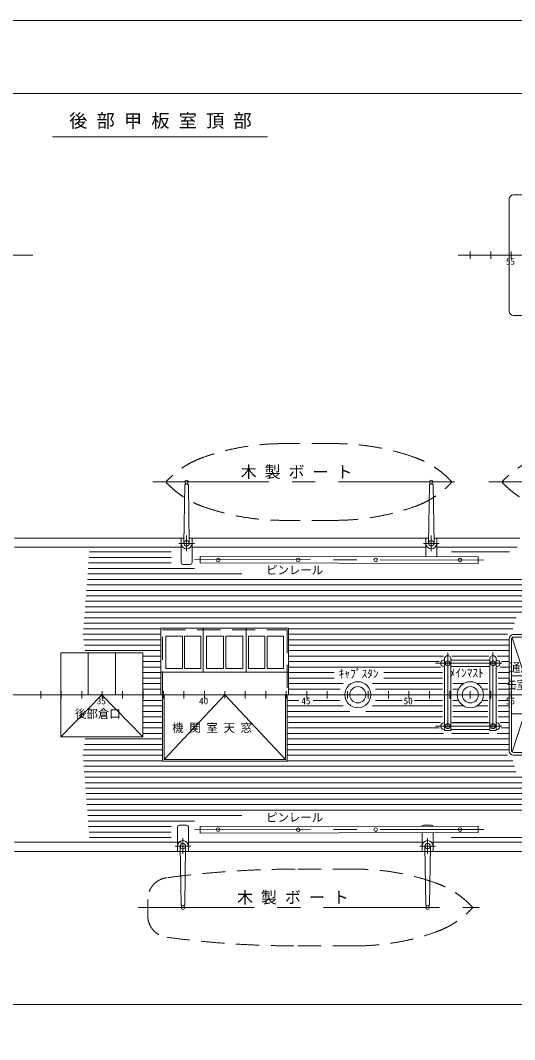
# Model space of a CAD drawing. Units: millimetres, scale not verified. Extents: x -51052 to 51048, y -29700 to 29700.
# Drawn here: x -20697 to -7166, y 1804 to 29700 of the extents above; entities that cross this region are included whole.
import ezdxf
from ezdxf.enums import TextEntityAlignment as Align

# ---------------------------------------------------------------- set-up
doc = ezdxf.new("R2010")
doc.units = ezdxf.units.MM
doc.header["$LTSCALE"] = 100
doc.linetypes.add('USER1', pattern=[50.8, 31.75, -6.35, 6.35, -6.35])
doc.linetypes.add('USER2', pattern=[9.525, 6.35, -3.175])
for name, color, linetype, lineweight in [('0-2_sunpou', 7, 'Continuous', 18), ('0-3_keijou', 7, 'Continuous', 18), ('0-4_frame', 7, 'Continuous', 18), ('0-5_text', 7, 'Continuous', 18), ('0-6_center', 7, 'USER1', 18), ('0-7_hachi', 7, 'Continuous', 18)]:
    doc.layers.add(name, color=color, linetype=linetype, lineweight=lineweight)
doc.styles.add('ＭＳ ゴシック', font='')
doc.styles.get('ＭＳ ゴシック').set_extended_font_data('MS Gothic')

msp = doc.modelspace()

# ---------------------------------------------------------------- linework, layer by layer
at = {"layer": '0-2_sunpou'}
for p, q in [((-26643.2, 23274.5), (-20355.9, 23274.5)), ((-8710.6, 23274.5), (6718.5, 23274.5)), ((-8378.5, 23374.5), (-8378.5, 23174.5)), ((-7818.5, 23374.5), (-7818.5, 23174.5)), ((-7258.5, 23374.5), (-7258.5, 23174.5)), ((-41248.7, 11242.6), (45870.3, 11242.6)), ((-20138.5, 11342.6), (-20138.5, 11142.6)), ((-19578.5, 11342.6), (-19578.5, 11142.6)), ((-19018.5, 11342.6), (-19018.5, 11142.6)), ((-18458.5, 11342.6), (-18458.5, 11142.6)), ((-17898.5, 11342.6), (-17898.5, 11142.6)), ((-17338.5, 11342.6), (-17338.5, 11142.6)), ((-16778.5, 11342.6), (-16778.5, 11142.6)), ((-16218.5, 11342.6), (-16218.5, 11142.6)), ((-15658.5, 11342.6), (-15658.5, 11142.6)), ((-15098.5, 11342.6), (-15098.5, 11142.6)), ((-14538.5, 11342.6), (-14538.5, 11142.6)), ((-13978.5, 11342.6), (-13978.5, 11142.6)), ((-13418.5, 11342.6), (-13418.5, 11142.6)), ((-12858.5, 11342.6), (-12858.5, 11142.6)), ((-12298.5, 11342.6), (-12298.5, 11142.6)), ((-11738.5, 11342.6), (-11738.5, 11142.6)), ((-11178.5, 11342.6), (-11178.5, 11142.6)), ((-10618.5, 11342.6), (-10618.5, 11142.6)), ((-10058.5, 11342.6), (-10058.5, 11142.6)), ((-10058.5, 11142.6), (-10058.5, 11342.6)), ((-9498.5, 11342.6), (-9498.5, 11142.6)), ((-8938.5, 11342.6), (-8938.5, 11142.6)), ((-8378.5, 11342.6), (-8378.5, 11142.6)), ((-7818.5, 11342.6), (-7818.5, 11142.6)), ((-7258.5, 11342.6), (-7258.5, 11142.6)), ((34347, 2765.9), (-40697, 2765.9))]:
    msp.add_line(p, q, dxfattribs=at)
at = {"layer": '0-3_keijou'}
for p, q in [((-7194.9, 24924.5), (2245.1, 24924.5)), ((-7314.9, 24804.5), (-7314.9, 21744.5)), ((-7194.9, 21624.5), (2245.1, 21624.5)), ((-20858.7, 15531.6), (-16220.7, 15531.6)), ((-16298, 15531.6), (-16298, 14861.6)), ((-16075.3, 15531.6), (-9520.7, 15531.6)), ((-15998, 14861.6), (-15998, 15531.6)), ((-9598, 15531.6), (-9598, 15019.3)), ((-9375.3, 15531.6), (-7020.7, 15531.6)), ((-9298, 15018.8), (-9298, 15531.6)), ((-20858.7, 15277.6), (-16298, 15277.6)), ((-15998, 15277.6), (-9598, 15277.6)), ((-9298, 15277.6), (-7098, 15277.6)), ((-16248, 14811.6), (-16048, 14811.6)), ((-15777.2, 15029.9), (-15777.6, 14849.9)), ((-15777.6, 14849.9), (-8164.6, 14836.9)), ((-16262.5, 12842.6), (-16712.5, 12842.6)), ((-16712.5, 11962.6), (-16712.5, 12842.6)), ((-16262.5, 11962.6), (-16262.5, 12842.6)), ((-15752.5, 12842.6), (-16202.5, 12842.6)), ((-16202.5, 11962.6), (-16202.5, 12842.6)), ((-15752.5, 11962.6), (-15752.5, 12842.6)), ((-15692.5, 11862.6), (-15692.5, 13062.6)), ((-15602.5, 12842.6), (-15132.5, 12842.6)), ((-15602.5, 11962.6), (-15602.5, 12842.6)), ((-15132.5, 11962.6), (-15132.5, 12842.6)), ((-15072.5, 12842.6), (-14602.5, 12842.6)), ((-15072.5, 11962.6), (-15072.5, 12842.6)), ((-14602.5, 11962.6), (-14602.5, 12842.6)), ((-14512.5, 11862.6), (-14512.5, 13062.6)), ((-14452.5, 12842.6), (-14002.5, 12842.6)), ((-14452.5, 11962.6), (-14452.5, 12842.6)), ((-14002.5, 11962.6), (-14002.5, 12842.6)), ((-13942.5, 11962.6), (-13942.5, 12842.6)), ((-13942.5, 12842.6), (-13492.5, 12842.6)), ((-13492.5, 11962.6), (-13492.5, 12842.6)), ((-7194.9, 12892.6), (5520.1, 12892.6)), ((-7314.9, 12772.6), (-7314.9, 9712.6)), ((-7254.9, 12756.8), (-7254.9, 9728.5)), ((-7194.9, 12822.6), (5520.1, 12822.6)), ((-18842, 12392.6), (-18842, 11242.6)), ((-18092, 12392.6), (-18092, 11242.6)), ((-16852.5, 11862.6), (-13352.5, 11862.6)), ((-16262.5, 11962.6), (-16712.5, 11962.6)), ((-15752.5, 11962.6), (-16202.5, 11962.6)), ((-15602.5, 11962.6), (-15132.5, 11962.6)), ((-15072.5, 11962.6), (-14602.5, 11962.6)), ((-14452.5, 11962.6), (-14002.5, 11962.6)), ((-13942.5, 11962.6), (-13492.5, 11962.6)), ((-17342, 11242.6), (-19592, 11242.6)), ((-16852.5, 11242.6), (-13352.5, 11242.6)), ((-7254.9, 10722.6), (-6749.9, 10722.6)), ((-7194.9, 9662.6), (5520.1, 9662.6)), ((-7194.9, 9592.6), (5520.1, 9592.6)), ((-16398, 6953.6), (-16398, 7623.6)), ((-16348, 7673.6), (-16148, 7673.6)), ((-16098, 7623.6), (-16098, 6953.6)), ((-15777.6, 7635.4), (-8164.6, 7648.4)), ((-15777.2, 7455.4), (-15777.6, 7635.4)), ((-9648, 7673.6), (-9448, 7673.6)), ((-9698, 6953.6), (-9698, 7465.8)), ((-9398, 7466.3), (-9398, 6953.6)), ((-20858.7, 7207.6), (-16298, 7207.6)), ((-16098, 7207.6), (-9698, 7207.6)), ((-9398, 7207.6), (-5798, 7207.6)), ((-20858.7, 6953.6), (1515.1, 6953.6)), ((-16175.3, 6953.6), (-9620.7, 6953.6)), ((-9375.3, 6953.6), (-5720.7, 6953.6))]:
    msp.add_line(p, q, dxfattribs=at)
at = {"layer": '0-3_keijou', "linetype": 'USER2'}
for p, q in [((-12082.8, 18115.7), (-13513.3, 18115.7)), ((-12082.8, 16015.7), (-13513.3, 16015.7)), ((-11510.7, 6469.6), (-13174.1, 6469.6)), ((-17211, 5639.7), (-17211, 5419.6)), ((-17211, 5199.6), (-17211, 5419.6)), ((-11510.7, 4369.6), (-13174.1, 4369.6))]:
    msp.add_line(p, q, dxfattribs=at)
at = {"layer": '0-3_keijou'}
for points in [[(-16168, 17019.9), (-16198, 16992.1), (-16223, 15384.4)], [(-16128, 17019.9), (-16098, 16992.1), (-16073, 15384.4)], [(-9468, 17019.9), (-9498, 16992.1), (-9523, 15384.4)], [(-9428, 17019.9), (-9398, 16992.1), (-9373, 15384.4)], [(-15777.2, 15029.9), (-8164.3, 15016.9), (-8164.6, 14836.9)], [(-13352.5, 11242.6), (-13352.5, 13062.6), (-16852.5, 13062.6), (-16852.5, 11242.6)], [(-9088.5, 12222.6), (-9088.5, 11242.6), (-9088.5, 10262.6), (-8908.5, 10262.6)], [(-8908.5, 10262.6), (-8908.5, 11242.6), (-8908.5, 12222.6)], [(-7848.5, 12192.6), (-8378.5, 12192.6), (-8908.5, 12192.6)], [(-8908.5, 12012.6), (-8378.5, 12012.6), (-7848.5, 12012.6)], [(-7848.5, 12222.6), (-7848.5, 11242.6), (-7848.5, 10262.6), (-7668.5, 10262.6)], [(-7668.5, 10262.6), (-7668.5, 11242.6), (-7668.5, 12222.6)], [(-7254.9, 11762.6), (-6749.9, 11762.6), (-6749.9, 10722.6)], [(-16807.5, 11242.6), (-16807.5, 9422.6), (-13397.5, 9422.6), (-13397.5, 11242.6)], [(-16762.5, 11242.6), (-16762.5, 9467.6), (-13442.5, 9467.6), (-13442.5, 11242.6)], [(-7848.5, 10472.6), (-8378.5, 10472.6), (-8908.5, 10472.6)], [(-7848.5, 10292.6), (-8378.5, 10292.6), (-8908.5, 10292.6)], [(-15777.2, 7455.4), (-8164.3, 7468.4), (-8164.6, 7648.4)], [(-16268, 5465.4), (-16298, 5493.2), (-16323, 7100.9)], [(-16228, 5465.4), (-16198, 5493.2), (-16173, 7100.9)], [(-9568, 5465.4), (-9598, 5493.2), (-9623, 7100.9)], [(-9528, 5465.4), (-9498, 5493.2), (-9473, 7100.9)]]:
    msp.add_lwpolyline(points, dxfattribs=at)
at = {"layer": '0-3_keijou', "linetype": 'USER2'}
msp.add_lwpolyline([(-16807.5, 11242.6), (-16807.5, 13017.6), (-13397.5, 13017.6), (-13397.5, 11242.6)], dxfattribs=at)
at = {"layer": '0-3_keijou'}
msp.add_lwpolyline([(-19592, 10092.6), (-17342, 10092.6), (-17342, 12392.6), (-19592, 12392.6)], close=True, dxfattribs=at)
for centre, radius in [((-16148, 17065.7), 50), ((-9448, 17065.7), 50), ((-16148, 15385.7), 75), ((-9448, 15385.7), 75), ((-15281.3, 14931.4), 50), ((-13089.1, 14935.3), 50), ((-10969.9, 14931.4), 50), ((-8660.8, 14931.4), 50), ((-8998.5, 12102.6), 65), ((-7758.5, 12102.6), 65), ((-11458.5, 11242.6), 357.5), ((-11458.5, 11242.6), 222.5), ((-8378.5, 11242.6), 357.5), ((-8378.5, 11242.6), 222.5), ((-8998.5, 10382.6), 65), ((-7758.5, 10382.6), 65), ((-15281.3, 7553.9), 50), ((-13089.1, 7550), 50), ((-10969.9, 7553.9), 50), ((-8660.8, 7553.9), 50), ((-16248, 7099.6), 75), ((-9548, 7099.6), 75), ((-16248, 5419.6), 50), ((-9548, 5419.6), 50)]:
    msp.add_circle(centre, radius, dxfattribs=at)
for centre, radius, start, end in [((-7194.9, 24804.5), 120, 90, 180), ((-7194.9, 21744.5), 120, 180, 270), ((-16148, 15385.7), 150, 180, 0), ((-9448, 15385.7), 150, 180, 0), ((-16248, 14861.6), 50, 180, 270), ((-16048, 14861.6), 50, 270, 360), ((-7194.9, 12772.6), 120, 90, 180), ((-7188.1, 12756.2), 66.8, 95.86247, 179.46646), ((-8998.5, 12222.4), 90, 0.14099, 179.85901), ((-7758.5, 12222.4), 90, 0.14099, 179.85901), ((-9098, 12102.6), 90.5, 83.97442, 276.02558), ((-7659, 12102.6), 90.5, 263.97442, 96.02558), ((-9098, 10382.6), 90.5, 83.97442, 276.02558), ((-7659, 10382.6), 90.5, 263.97442, 96.02558), ((-7194.9, 9712.6), 120, 180, 270), ((-7188.1, 9729.1), 66.8, 180.53354, 264.13753), ((-16348, 7623.6), 50, 90, 180), ((-16148, 7623.6), 50, 0, 90), ((-9648, 7623.6), 50, 90, 153.70619), ((-9448, 7623.6), 50, 26.92574, 90), ((-16248, 7099.6), 150, 0, 180), ((-9548, 7099.6), 150, 0, 180)]:
    msp.add_arc(centre, radius, start, end, dxfattribs=at)
at = {"layer": '0-3_keijou', "linetype": 'USER2'}
for centre, radius, start, end in [((-13513.3, 11615.7), 6500, 90, 109.78447), ((-12082.8, 11615.7), 6500, 70.21553, 90), ((-14867.2, 15379.6), 2500, 109.78447, 137.58902), ((-10728.8, 15379.6), 2500, 42.41098, 70.21553), ((-5667.2, 15379.6), 2500, 109.78447, 137.58902), ((-14867.2, 18751.8), 2500, 222.41098, 250.21553), ((-10728.8, 18751.8), 2500, 289.78447, 317.58902), ((-5667.2, 18751.8), 2500, 222.41098, 250.21553), ((-13513.3, 22515.7), 6500, 250.21553, 270), ((-12082.8, 22515.7), 6500, 270, 289.78447), ((-13174.1, -19930.4), 26400, 90, 97.65527), ((-11510.7, -30.4), 6500, 70.21553, 90), ((-16611, 5639.7), 600, 97.65527, 180), ((-10156.8, 3733.5), 2500, 42.41098, 70.21553), ((-10156.8, 7105.7), 2500, 289.78447, 317.58902), ((-16611, 5199.6), 600, 180, 262.34473), ((-11510.7, 10869.6), 6500, 270, 289.78447), ((-13174.1, 30769.6), 26400, 262.34473, 270)]:
    msp.add_arc(centre, radius, start, end, dxfattribs=at)
at = {"layer": '0-4_frame'}
for points in [[(-51051.5, -29700.1), (51048.5, -29700.1), (51048.5, 29699.9), (-51051.5, 29699.9)], [(-49051.5, -27700.1), (49048.5, -27700.1), (49048.5, 27699.9), (-49051.5, 27699.9)]]:
    msp.add_lwpolyline(points, close=True, dxfattribs=at)
at = {"layer": '0-5_text'}
msp.add_line((-19820.9, 26516.3), (-13930.9, 26516.3), dxfattribs=at)
at = {"layer": '0-6_center'}
for p, q in [((-17070.6, 17065.7), (-8579.7, 17065.7)), ((-7870.6, 17065.7), (620.3, 17065.7)), ((-16362.8, 15385.7), (-15933.2, 15385.7)), ((-16148, 15600.5), (-16148, 15170.9)), ((-9662.8, 15385.7), (-9233.2, 15385.7)), ((-9448, 15600.5), (-9448, 15170.9)), ((-15930.8, 14940.1), (-8011.1, 14926.6)), ((-7237.5, 12801.2), (-6214.9, 9662.6)), ((-7235.5, 9682), (-6214.9, 12822.6)), ((-8998.5, 12395.1), (-8998.5, 10342.2)), ((-7758.5, 12395.1), (-7758.5, 10342.2)), ((-9331.7, 12102.6), (-7518, 12102.6)), ((-9331.7, 10382.6), (-7518, 10382.6)), ((-15930.8, 7545.2), (-8011.1, 7558.7)), ((-16248, 6884.8), (-16248, 7314.4)), ((-9548, 6884.8), (-9548, 7314.4)), ((-16462.8, 7099.6), (-16033.2, 7099.6)), ((-9762.8, 7099.6), (-9333.2, 7099.6)), ((-17475, 5419.6), (-8125.5, 5419.6))]:
    msp.add_line(p, q, dxfattribs=at)
for points in [[(-17342, 10092.6), (-18467, 11242.6), (-19592, 10092.6)], [(-16762.5, 9467.6), (-15102.5, 11242.6), (-13442.5, 9467.6)]]:
    msp.add_lwpolyline(points, dxfattribs=at)
at = {"layer": '0-7_hachi'}
for p, q in [((-16568.2, 15149.8), (-18803.7, 15149.8)), ((-7301.8, 15149.8), (-8896.5, 15149.8)), ((-16568.2, 14849.8), (-18827.7, 14849.8)), ((-16568.2, 14999.8), (-18815.7, 14999.8)), ((-14631.8, 14549.8), (-18851.6, 14549.8)), ((-15930.7, 14699.8), (-18839.6, 14699.8)), ((2245.1, 14249.8), (-18875.5, 14249.8)), ((2245.1, 14399.8), (-18863.6, 14399.8)), ((2407.6, 13949.8), (-18899.5, 13949.8)), ((8262.4, 14099.8), (-18887.5, 14099.8)), ((2464.6, 13799.8), (-18911.4, 13799.8)), ((8228, 13499.8), (-18935.4, 13499.8)), ((2569.1, 13649.8), (-18923.4, 13649.8)), ((-7168.9, 13199.8), (-18959.3, 13199.8)), ((-7126.9, 13349.8), (-18947.3, 13349.8)), ((-16852.5, 12899.8), (-18983.2, 12899.8)), ((-16852.5, 13049.8), (-18971.2, 13049.8)), ((-7210.8, 13049.8), (-13352.5, 13049.8)), ((-7364.7, 12899.8), (-13352.5, 12899.8)), ((-16852.5, 12749.8), (-18967.9, 12749.8)), ((-16852.5, 12599.8), (-18943.9, 12599.8)), ((-7314.9, 12749.8), (-13352.5, 12749.8)), ((-7314.9, 12599.8), (-13352.5, 12599.8)), ((-16852.5, 12449.8), (-18919.9, 12449.8)), ((-16852.5, 12299.8), (-17342, 12299.8)), ((-7314.9, 12449.8), (-13352.5, 12449.8)), ((-9115.1, 12299.8), (-13352.5, 12299.8)), ((-7875.1, 12299.8), (-8881.8, 12299.8)), ((-7314.9, 12299.8), (-7641.8, 12299.8)), ((-16852.5, 12149.8), (-17342, 12149.8)), ((-16852.5, 11999.8), (-17342, 11999.8)), ((-9230.3, 12149.8), (-13352.5, 12149.8)), ((-9193.8, 11999.8), (-13352.5, 11999.8)), ((-7314.9, 11999.8), (-7563.2, 11999.8)), ((-7314.9, 12149.8), (-7526.6, 12149.8)), ((-16852.5, 11849.8), (-17342, 11849.8)), ((-12102.6, 11849.8), (-13352.5, 11849.8)), ((-9138.5, 11849.8), (-10748.6, 11849.8)), ((-7314.9, 11849.8), (-7618.5, 11849.8)), ((-16852.5, 11699.8), (-17342, 11699.8)), ((-16852.5, 11549.8), (-17342, 11549.8)), ((-12102.6, 11699.8), (-13352.5, 11699.8)), ((-11862.4, 11549.8), (-13352.5, 11549.8)), ((-9138.5, 11549.8), (-11054.5, 11549.8)), ((-9138.5, 11699.8), (-10748.6, 11699.8)), ((-8561.3, 11549.8), (-8858.5, 11549.8)), ((-7898.5, 11549.8), (-8195.6, 11549.8)), ((-7314.9, 11699.8), (-7618.5, 11699.8)), ((-7314.9, 11549.8), (-7618.5, 11549.8)), ((-16852.5, 11399.8), (-17342, 11399.8)), ((-11941, 11399.8), (-13352.5, 11399.8)), ((-9138.5, 11399.8), (-10975.9, 11399.8)), ((-8699.6, 11399.8), (-8858.5, 11399.8)), ((-7898.5, 11399.8), (-8057.4, 11399.8)), ((-7314.9, 11399.8), (-7618.5, 11399.8)), ((-16807.5, 11085.4), (-17342, 11085.4)), ((-16807.5, 10935.4), (-17342, 10935.4)), ((-13075.8, 11085.4), (-13397.5, 11085.4)), ((-11862.4, 10935.4), (-13397.5, 10935.4)), ((-11941, 11085.4), (-12682.7, 11085.4)), ((-9138.5, 10935.4), (-11054.5, 10935.4)), ((-10244, 11085.4), (-10975.9, 11085.4)), ((-9138.5, 11085.4), (-9908.7, 11085.4)), ((-8699.6, 11085.4), (-8858.5, 11085.4)), ((-8561.3, 10935.4), (-8858.5, 10935.4)), ((-7898.5, 10935.4), (-8195.6, 10935.4)), ((-7898.5, 11085.4), (-8057.4, 11085.4)), ((-7314.9, 11085.4), (-7618.5, 11085.4)), ((-7314.9, 10935.4), (-7618.5, 10935.4)), ((-16807.5, 10785.4), (-17342, 10785.4)), ((-16807.5, 10635.4), (-17342, 10635.4)), ((-11678.8, 10785.4), (-13397.5, 10785.4)), ((-10560, 10785.4), (-11238.2, 10785.4)), ((-9138.5, 10785.4), (-10560, 10785.4)), ((-7898.5, 10785.4), (-8858.5, 10785.4)), ((-7898.5, 10635.4), (-8858.5, 10635.4)), ((-7314.9, 10785.4), (-7618.5, 10785.4)), ((-7314.9, 10635.4), (-7618.5, 10635.4)), ((-16807.5, 10485.4), (-17342, 10485.4)), ((-16807.5, 10335.4), (-17342, 10335.4)), ((-9193.8, 10485.4), (-13352.5, 10485.4)), ((-9230.3, 10335.4), (-13352.5, 10335.4)), ((-7898.5, 10485.4), (-8858.5, 10485.4)), ((-7314.9, 10485.4), (-7563.2, 10485.4)), ((-7314.9, 10335.4), (-7526.6, 10335.4)), ((-16807.5, 10185.4), (-17342, 10185.4)), ((-9115.1, 10185.4), (-13397.5, 10185.4)), ((-7875.1, 10185.4), (-8881.8, 10185.4)), ((-7314.9, 10185.4), (-7641.8, 10185.4)), ((-16807.5, 9885.4), (-18943.9, 9885.4)), ((-16807.5, 10035.4), (-18919.9, 10035.4)), ((-7314.9, 10035.4), (-13397.5, 10035.4)), ((-7314.9, 9885.4), (-13397.5, 9885.4)), ((-16807.5, 9585.4), (-18983.2, 9585.4)), ((-16807.5, 9735.4), (-18967.9, 9735.4)), ((-7314.9, 9735.4), (-13397.5, 9735.4)), ((-7364, 9585.4), (-13397.5, 9585.4)), ((-16807.5, 9435.4), (-18971.2, 9435.4)), ((-7168.9, 9285.4), (-18959.3, 9285.4)), ((-7210.8, 9435.4), (-13397.5, 9435.4)), ((-7126.9, 9135.4), (-18947.3, 9135.4)), ((8228, 8985.4), (-18935.4, 8985.4)), ((2569.1, 8835.4), (-18923.4, 8835.4)), ((2464.6, 8685.4), (-18911.4, 8685.4)), ((2407.6, 8535.4), (-18899.5, 8535.4)), ((8262.4, 8385.4), (-18887.5, 8385.4)), ((2245.1, 8235.4), (-18875.5, 8235.4)), ((2245.1, 8085.4), (-18863.6, 8085.4)), ((-14631.8, 7935.4), (-18851.6, 7935.4)), ((-15930.7, 7785.4), (-18839.6, 7785.4)), ((-16568.2, 7635.4), (-18827.7, 7635.4)), ((-16568.2, 7485.4), (-18815.7, 7485.4)), ((-16568.2, 7335.4), (-18803.7, 7335.4)), ((-6409.4, 7335.4), (-8896.5, 7335.4))]:
    msp.add_line(p, q, dxfattribs=at)
msp.add_lwpolyline([(-9138.5, 10635.4), (-10560, 10635.4), (-13397.5, 10635.4)], dxfattribs=at)

# ---------------------------------------------------------------- texts
at = {"layer": '0-2_sunpou', "style": 'ＭＳ ゴシック'}
for s, p in [('55', (-7403.9, 22958)), ('35', (-18603.9, 10926.2)), ('40', (-15803.9, 10926.2)), ('45', (-13003.9, 10926.2)), ('50', (-10203.9, 10926.2)), ('55', (-7403.9, 10926.2))]:
    msp.add_text(s, height=183.3, dxfattribs=at).set_placement(p, align=Align.BOTTOM_LEFT)
at = {"layer": '0-5_text', "style": 'ＭＳ ゴシック'}
for s, height, p in [('後 部 甲 板 室 頂 部', 366.6, (-19362, 26661.1)), ('木 製 ボ ー ト', 320.7, (-14665.7, 17085.9)), ('通風筒', 229.1, (-7319.2, 11802)), ('ｷｬﾌﾟｽﾀﾝ', 229.1, (-11983.5, 11633.6)), ('ﾒｲﾝﾏｽﾄ', 229.1, (-8946.8, 11653.9)), ('後部倉口', 229.1, (-19202.1, 10537.5)), ('機 関 室 天 窓', 229.1, (-16540.2, 10151.4)), ('木 製 ボ ー ト', 320.7, (-14765.7, 5439.9))]:
    msp.add_text(s, height=height, dxfattribs=at).set_placement(p, align=Align.BOTTOM_LEFT)
for rotation, p in [(359.899, (-13970.8, 14471.9)), (0.101, (-13970.2, 7697))]:
    msp.add_text('ピンレール', height=229.1, rotation=rotation, dxfattribs=at).set_placement(p, align=Align.BOTTOM_LEFT)
at = {"layer": '0-5_text', "style": 'ＭＳ ゴシック', "width": 0.8}
msp.add_text('缶室囲壁', height=229.1, dxfattribs=at).set_placement((-7368.8, 11327.3), align=Align.BOTTOM_LEFT)

doc.saveas('drawing.dxf')
